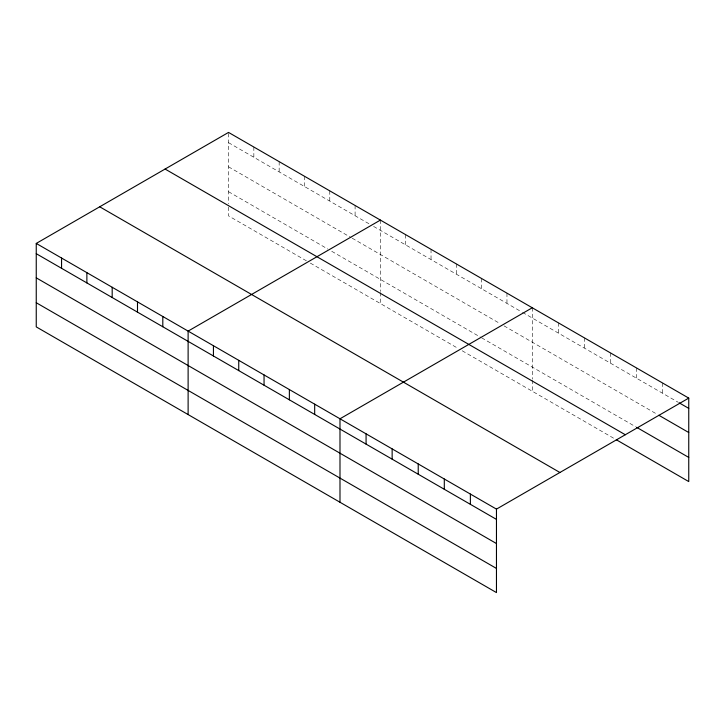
<?xml version="1.0" encoding="UTF-8"?>
<svg xmlns="http://www.w3.org/2000/svg" width="725" height="725" viewBox="0 0 725 725"><rect width="100%" height="100%" fill="white"/><g stroke="black" fill="none" stroke-linecap="round" stroke-linejoin="round"><path stroke-width="0.54" stroke-dasharray="3.62 2.72" d="M228.538 142.671L369.696 224.17M373.593 226.417L521.565 311.85M522.544 312.412L678.129 402.239M228.538 166.823L351.199 237.646M352.178 238.208L500.15 323.64M504.047 325.888L656.877 414.129M228.538 191.717L327.836 249.047M331.733 251.294L480.684 337.288M481.654 337.85L635.626 426.744M306.421 260.837L228.538 215.878L228.538 204.894M310.318 263.084L458.291 348.517M462.188 350.764L615.344 439.196M662.668 383.054L662.668 393.312M636.595 367.992L636.595 378.26M610.513 352.939L610.513 363.198M584.432 337.886L584.432 348.145M558.359 322.824L558.359 333.092M532.277 307.772L532.277 379.157M532.277 380.253L532.277 391.237M506.965 293.154L506.965 303.422M481.654 278.545L481.654 288.804M456.342 263.927L456.342 274.195M431.031 249.318L431.031 259.577M405.719 234.701L405.719 244.959M380.407 220.092L380.407 291.477M380.407 292.574L380.407 303.558M355.096 205.474L355.096 215.733M329.784 190.865L329.784 201.124M304.473 176.248L304.473 186.506M279.161 161.639L279.161 171.898M253.85 147.021L253.85 157.28M228.538 133.436L228.538 203.797"/><path stroke-width="1.09" d="M36.25 243.428L496.462 509.122L496.462 592.588L36.25 326.893L36.25 243.428L228.538 132.412L688.75 398.107L688.75 481.572L616.313 439.749M380.407 220.092L188.119 331.108L188.119 414.573M532.277 307.772L339.989 418.787L339.989 502.253M496.462 509.122L688.75 398.107M679.089 402.792L688.75 408.365M658.808 415.244L688.75 432.526M636.595 427.306L688.75 457.421M165.083 169.043L625.294 434.746M99.706 206.788L559.918 472.492M36.25 253.687L496.462 519.39M36.25 277.847L496.462 543.542M36.25 302.733L496.462 568.436M470.38 494.069L470.38 504.328M444.307 479.017L444.307 489.275M418.225 463.955L418.225 474.213M392.143 448.902L392.143 459.161M366.071 433.84L366.071 444.108M314.677 404.178L314.677 414.437M289.366 389.561L289.366 399.819M264.054 374.943L264.054 385.211M238.743 360.334L238.743 370.593M213.431 345.716L213.431 355.984M162.808 316.49L162.808 326.757M137.496 301.881L137.496 312.14M112.185 287.263L112.185 297.531M86.873 272.654L86.873 282.913M61.562 258.037L61.562 268.295"/></g></svg>
